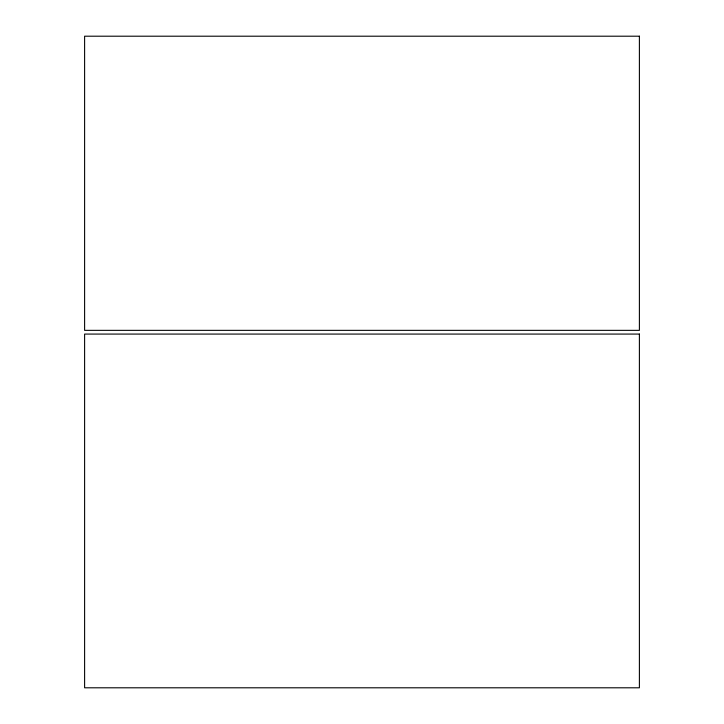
<?xml version="1.0" encoding="UTF-8"?>
<svg xmlns="http://www.w3.org/2000/svg" width="724" height="724" viewBox="0 0 724 724"><rect width="100%" height="100%" fill="white"/><g stroke="black" fill="none" stroke-linecap="round" stroke-linejoin="round"><path stroke-width="1.09" d="M639.392 36.2L84.608 36.2L84.608 330.352L639.392 330.352L639.392 36.2M639.392 334.072L84.608 334.072L84.608 687.8L639.392 687.8L639.392 334.072"/></g></svg>
